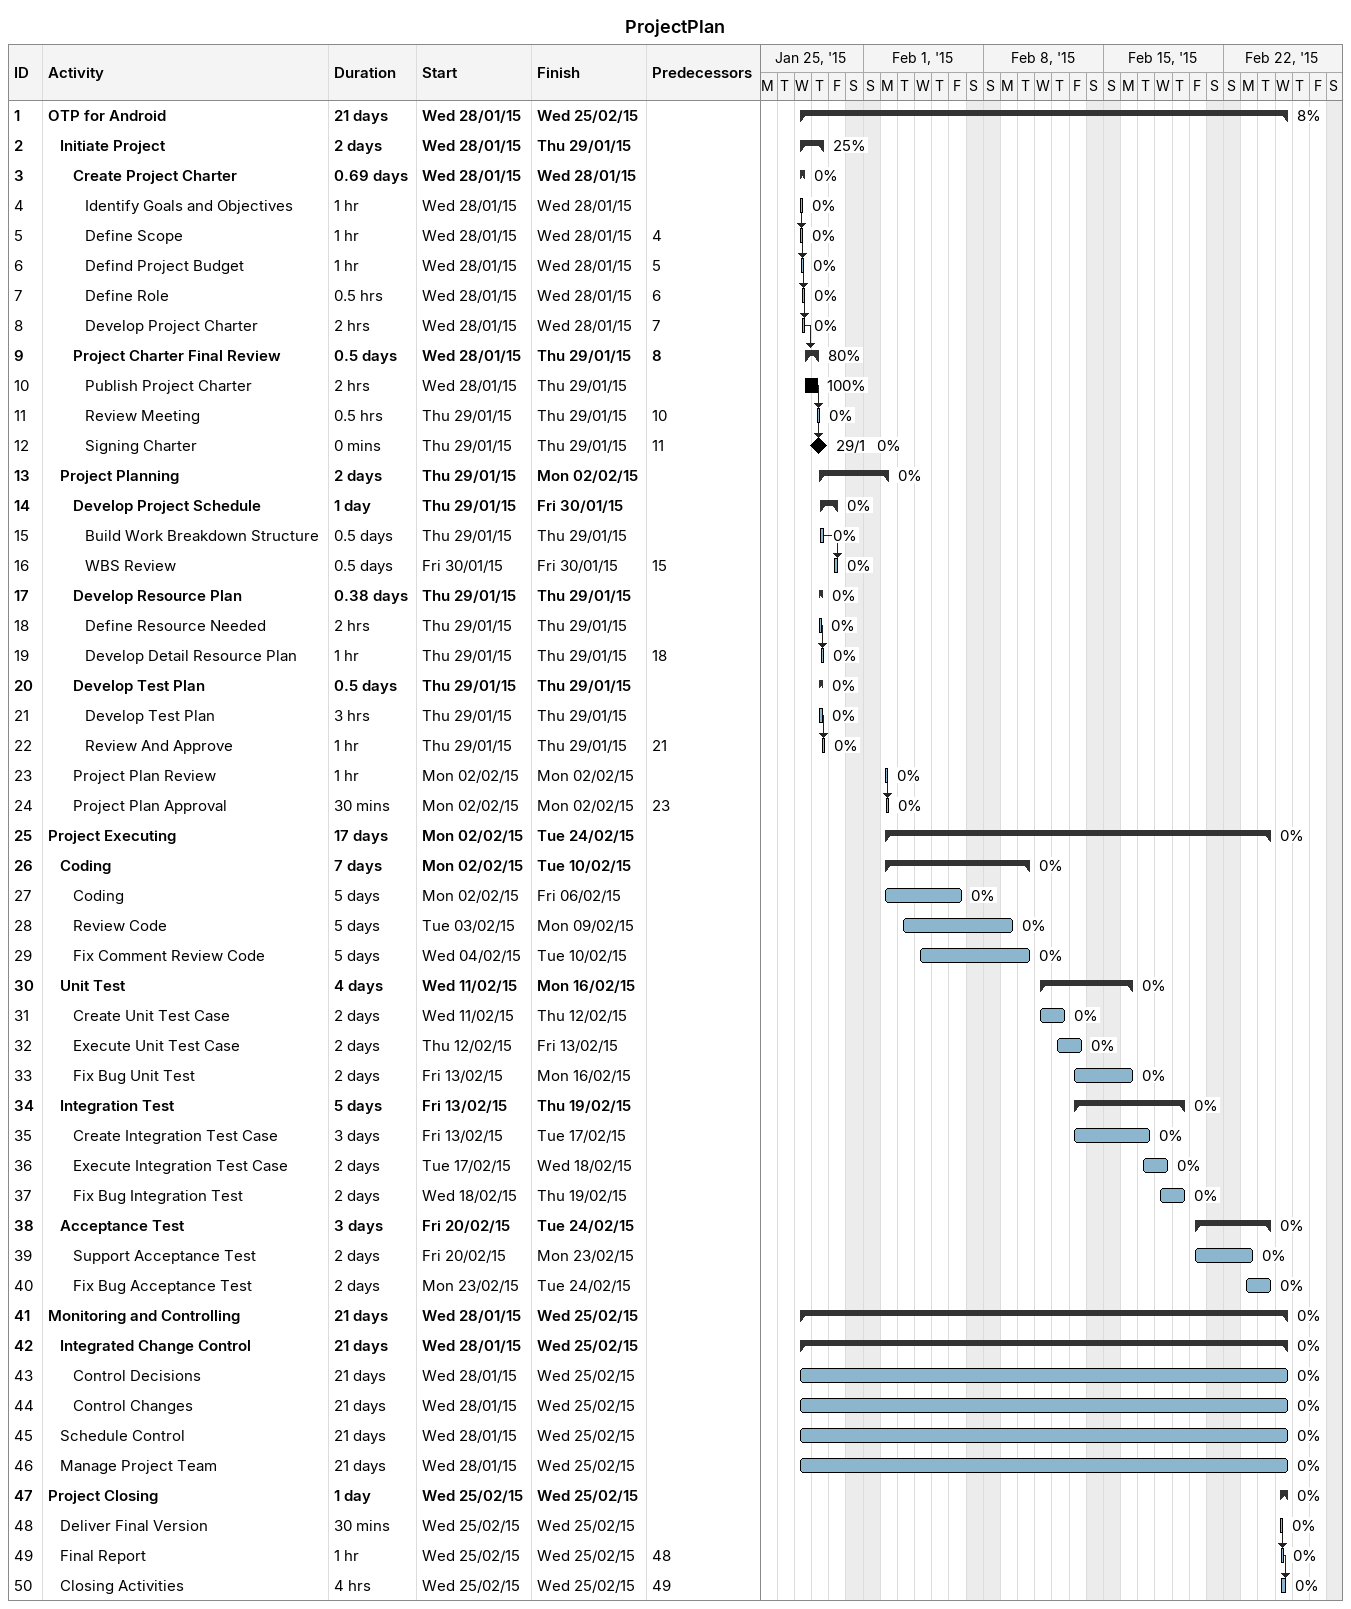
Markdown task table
ProjectPlan

| ID | Level | Task | Duration | Start | Finish | Predecessors | % complete |
|---|---|---|---|---|---|---|---|
| 1 | 1 | **OTP for Android** | 21d | 2015-01-28 | 2015-02-25 |  | 8 |
| 2 | 2 | **Initiate Project** | 2d | 2015-01-28 | 2015-01-29 |  | 25 |
| 3 | 3 | **Create Project Charter** | 0.69d | 2015-01-28 | 2015-01-28 |  | 0 |
| 4 | 4 | Identify Goals and Objectives | 1h | 2015-01-28 | 2015-01-28 |  | 0 |
| 5 | 4 | Define Scope | 1h | 2015-01-28 | 2015-01-28 | 4 | 0 |
| 6 | 4 | Defind Project Budget | 1h | 2015-01-28 | 2015-01-28 | 5 | 0 |
| 7 | 4 | Define Role | 0.5h | 2015-01-28 | 2015-01-28 | 6 | 0 |
| 8 | 4 | Develop Project Charter | 2h | 2015-01-28 | 2015-01-28 | 7 | 0 |
| 9 | 3 | **Project Charter Final Review** | 0.5d | 2015-01-28 | 2015-01-29 | 8 | 80 |
| 10 | 4 | Publish Project Charter | 2h | 2015-01-28 | 2015-01-29 |  | 100 |
| 11 | 4 | Review Meeting | 0.5h | 2015-01-29 | 2015-01-29 | 10 | 0 |
| 12 | 4 | Signing Charter | 0min | 2015-01-29 | 2015-01-29 | 11 | 0 |
| 13 | 2 | **Project Planning** | 2d | 2015-01-29 | 2015-02-02 |  | 0 |
| 14 | 3 | **Develop Project Schedule** | 1d | 2015-01-29 | 2015-01-30 |  | 0 |
| 15 | 4 | Build Work Breakdown Structure | 0.5d | 2015-01-29 | 2015-01-29 |  | 0 |
| 16 | 4 | WBS Review | 0.5d | 2015-01-30 | 2015-01-30 | 15 | 0 |
| 17 | 3 | **Develop Resource Plan** | 0.38d | 2015-01-29 | 2015-01-29 |  | 0 |
| 18 | 4 | Define Resource Needed | 2h | 2015-01-29 | 2015-01-29 |  | 0 |
| 19 | 4 | Develop Detail Resource Plan | 1h | 2015-01-29 | 2015-01-29 | 18 | 0 |
| 20 | 3 | **Develop Test Plan** | 0.5d | 2015-01-29 | 2015-01-29 |  | 0 |
| 21 | 4 | Develop Test Plan | 3h | 2015-01-29 | 2015-01-29 |  | 0 |
| 22 | 4 | Review And Approve | 1h | 2015-01-29 | 2015-01-29 | 21 | 0 |
| 23 | 3 | Project Plan Review | 1h | 2015-02-02 | 2015-02-02 |  | 0 |
| 24 | 3 | Project Plan Approval | 30min | 2015-02-02 | 2015-02-02 | 23 | 0 |
| 25 | 1 | **Project Executing** | 17d | 2015-02-02 | 2015-02-24 |  | 0 |
| 26 | 2 | **Coding** | 7d | 2015-02-02 | 2015-02-10 |  | 0 |
| 27 | 3 | Coding | 5d | 2015-02-02 | 2015-02-06 |  | 0 |
| 28 | 3 | Review Code | 5d | 2015-02-03 | 2015-02-09 |  | 0 |
| 29 | 3 | Fix Comment Review Code | 5d | 2015-02-04 | 2015-02-10 |  | 0 |
| 30 | 2 | **Unit Test** | 4d | 2015-02-11 | 2015-02-16 |  | 0 |
| 31 | 3 | Create Unit Test Case | 2d | 2015-02-11 | 2015-02-12 |  | 0 |
| 32 | 3 | Execute Unit Test Case | 2d | 2015-02-12 | 2015-02-13 |  | 0 |
| 33 | 3 | Fix Bug Unit Test | 2d | 2015-02-13 | 2015-02-16 |  | 0 |
| 34 | 2 | **Integration Test** | 5d | 2015-02-13 | 2015-02-19 |  | 0 |
| 35 | 3 | Create Integration Test Case | 3d | 2015-02-13 | 2015-02-17 |  | 0 |
| 36 | 3 | Execute Integration Test Case | 2d | 2015-02-17 | 2015-02-18 |  | 0 |
| 37 | 3 | Fix Bug Integration Test | 2d | 2015-02-18 | 2015-02-19 |  | 0 |
| 38 | 2 | **Acceptance Test** | 3d | 2015-02-20 | 2015-02-24 |  | 0 |
| 39 | 3 | Support Acceptance Test | 2d | 2015-02-20 | 2015-02-23 |  | 0 |
| 40 | 3 | Fix Bug Acceptance Test | 2d | 2015-02-23 | 2015-02-24 |  | 0 |
| 41 | 1 | **Monitoring and Controlling** | 21d | 2015-01-28 | 2015-02-25 |  | 0 |
| 42 | 2 | **Integrated Change Control** | 21d | 2015-01-28 | 2015-02-25 |  | 0 |
| 43 | 3 | Control Decisions | 21d | 2015-01-28 | 2015-02-25 |  | 0 |
| 44 | 3 | Control Changes | 21d | 2015-01-28 | 2015-02-25 |  | 0 |
| 45 | 2 | Schedule Control | 21d | 2015-01-28 | 2015-02-25 |  | 0 |
| 46 | 2 | Manage Project Team | 21d | 2015-01-28 | 2015-02-25 |  | 0 |
| 47 | 1 | **Project Closing** | 1d | 2015-02-25 | 2015-02-25 |  | 0 |
| 48 | 2 | Deliver Final Version | 30min | 2015-02-25 | 2015-02-25 |  | 0 |
| 49 | 2 | Final Report | 1h | 2015-02-25 | 2015-02-25 | 48 | 0 |
| 50 | 2 | Closing Activities | 4h | 2015-02-25 | 2015-02-25 | 49 | 0 |
